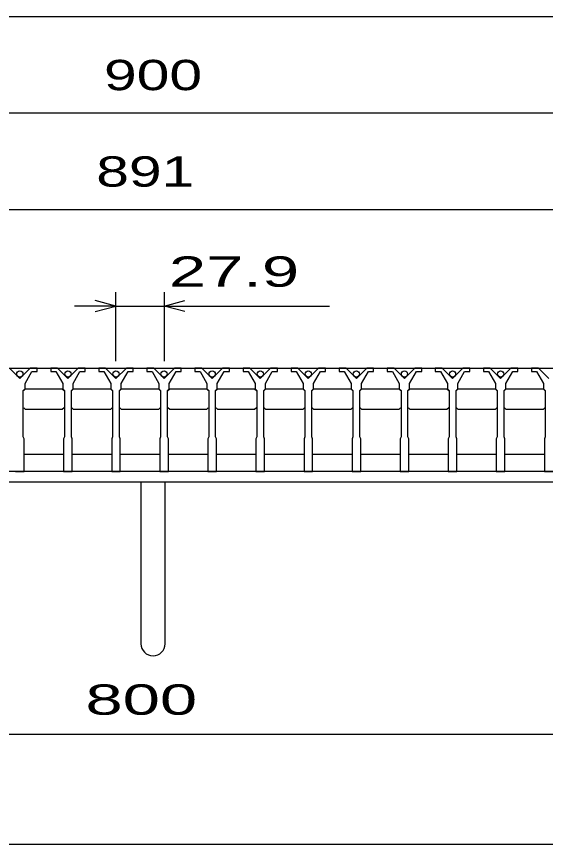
# Model space of a CAD drawing. Units: millimetres, scale not verified. Extents: x -4763 to 1379, y -3371 to 847.
# Drawn here: x -830.5 to -523.6, y -912.8 to -432.3 of the extents above; entities that cross this region are included whole.
import ezdxf
from ezdxf.enums import TextEntityAlignment as Align

# ---------------------------------------------------------------- set-up
doc = ezdxf.new("R2010")
doc.units = ezdxf.units.MM
doc.header["$LTSCALE"] = 8
for name, color, linetype, lineweight in [('0_2', 150, 'Continuous', 25), ('16', 3, 'Continuous', 25), ('19', 6, 'Continuous', 25), ('22', 4, 'Continuous', 25)]:
    doc.layers.add(name, color=color, linetype=linetype, lineweight=lineweight)
doc.styles.add('ベクトル', font='')
doc.styles.get('ベクトル').set_extended_font_data('ベクトル')

msp = doc.modelspace()

# ---------------------------------------------------------------- linework, layer by layer
at = {"layer": '0_2'}
msp.add_line((1379.2, -912.8), (-1388.8, -912.8), dxfattribs=at)
at = {"layer": '16'}
for p, q in [((-1201.3, -636.312), (-317.3, -636.312)), ((-828.6, -642.312), (-834.6, -636.312)), ((-822.6, -636.312), (-828.6, -642.312)), ((-825.6, -645.312), (-821.6, -638.312)), ((-818.6, -636.312), (-822.6, -636.312)), ((-821.6, -638.312), (-818.6, -638.312)), ((-818.6, -638.312), (-818.6, -636.312)), ((-810.7, -636.312), (-810.7, -638.312)), ((-806.7, -636.312), (-810.7, -636.312)), ((-810.7, -638.312), (-807.7, -638.312)), ((-807.7, -638.312), (-803.7, -645.312)), ((-800.7, -642.312), (-806.7, -636.312)), ((-794.7, -636.312), (-800.7, -642.312)), ((-797.7, -645.312), (-793.7, -638.312)), ((-790.7, -636.312), (-794.7, -636.312)), ((-793.7, -638.312), (-790.7, -638.312)), ((-790.7, -638.312), (-790.7, -636.312)), ((-782.8, -636.312), (-782.8, -638.312)), ((-778.8, -636.312), (-782.8, -636.312)), ((-782.8, -638.312), (-779.8, -638.312)), ((-779.8, -638.312), (-775.8, -645.312)), ((-772.8, -642.312), (-778.8, -636.312)), ((-766.8, -636.312), (-772.8, -642.312)), ((-769.8, -645.312), (-765.8, -638.312)), ((-762.8, -636.312), (-766.8, -636.312)), ((-765.8, -638.312), (-762.8, -638.312)), ((-762.8, -638.312), (-762.8, -636.312)), ((-754.9, -636.312), (-754.9, -638.312)), ((-750.9, -636.312), (-754.9, -636.312)), ((-754.9, -638.312), (-751.9, -638.312)), ((-751.9, -638.312), (-747.9, -645.312)), ((-744.9, -642.312), (-750.9, -636.312)), ((-738.9, -636.312), (-744.9, -642.312)), ((-741.9, -645.312), (-737.9, -638.312)), ((-734.9, -636.312), (-738.9, -636.312)), ((-737.9, -638.312), (-734.9, -638.312)), ((-734.9, -638.312), (-734.9, -636.312)), ((-727, -636.312), (-727, -638.312)), ((-723, -636.312), (-727, -636.312)), ((-727, -638.312), (-724, -638.312)), ((-724, -638.312), (-720, -645.312)), ((-717, -642.312), (-723, -636.312)), ((-711, -636.312), (-717, -642.312)), ((-714, -645.312), (-710, -638.312)), ((-707, -636.312), (-711, -636.312)), ((-710, -638.312), (-707, -638.312)), ((-707, -638.312), (-707, -636.312)), ((-699.1, -636.312), (-699.1, -638.312)), ((-695.1, -636.312), (-699.1, -636.312)), ((-699.1, -638.312), (-696.1, -638.312)), ((-696.1, -638.312), (-692.1, -645.312)), ((-689.1, -642.312), (-695.1, -636.312)), ((-683.1, -636.312), (-689.1, -642.312)), ((-686.1, -645.312), (-682.1, -638.312)), ((-679.1, -636.312), (-683.1, -636.312)), ((-682.1, -638.312), (-679.1, -638.312)), ((-679.1, -638.312), (-679.1, -636.312)), ((-671.2, -636.312), (-671.2, -638.312)), ((-667.2, -636.312), (-671.2, -636.312)), ((-671.2, -638.312), (-668.2, -638.312)), ((-668.2, -638.312), (-664.2, -645.312)), ((-661.2, -642.312), (-667.2, -636.312)), ((-655.2, -636.312), (-661.2, -642.312)), ((-658.2, -645.312), (-654.2, -638.312)), ((-651.2, -636.312), (-655.2, -636.312)), ((-654.2, -638.312), (-651.2, -638.312)), ((-651.2, -638.312), (-651.2, -636.312)), ((-643.3, -636.312), (-643.3, -638.312)), ((-639.3, -636.312), (-643.3, -636.312)), ((-643.3, -638.312), (-640.3, -638.312)), ((-640.3, -638.312), (-636.3, -645.312)), ((-633.3, -642.312), (-639.3, -636.312)), ((-627.3, -636.312), (-633.3, -642.312)), ((-630.3, -645.312), (-626.3, -638.312)), ((-623.3, -636.312), (-627.3, -636.312)), ((-626.3, -638.312), (-623.3, -638.312)), ((-623.3, -638.312), (-623.3, -636.312)), ((-615.4, -636.312), (-615.4, -638.312)), ((-611.4, -636.312), (-615.4, -636.312)), ((-615.4, -638.312), (-612.4, -638.312)), ((-612.4, -638.312), (-608.4, -645.312)), ((-605.4, -642.312), (-611.4, -636.312)), ((-599.4, -636.312), (-605.4, -642.312)), ((-602.4, -645.312), (-598.4, -638.312)), ((-595.4, -636.312), (-599.4, -636.312)), ((-598.4, -638.312), (-595.4, -638.312)), ((-595.4, -638.312), (-595.4, -636.312)), ((-587.5, -636.312), (-587.5, -638.312)), ((-583.5, -636.312), (-587.5, -636.312)), ((-587.5, -638.312), (-584.5, -638.312)), ((-584.5, -638.312), (-580.5, -645.312)), ((-577.5, -642.312), (-583.5, -636.312)), ((-571.5, -636.312), (-577.5, -642.312)), ((-574.5, -645.312), (-570.5, -638.312)), ((-567.5, -636.312), (-571.5, -636.312)), ((-570.5, -638.312), (-567.5, -638.312)), ((-567.5, -638.312), (-567.5, -636.312)), ((-559.6, -636.312), (-559.6, -638.312)), ((-555.6, -636.312), (-559.6, -636.312)), ((-559.6, -638.312), (-556.6, -638.312)), ((-556.6, -638.312), (-552.6, -645.312)), ((-549.6, -642.312), (-555.6, -636.312)), ((-543.6, -636.312), (-549.6, -642.312)), ((-546.6, -645.312), (-542.6, -638.312)), ((-539.6, -636.312), (-543.6, -636.312)), ((-542.6, -638.312), (-539.6, -638.312)), ((-539.6, -638.312), (-539.6, -636.312)), ((-531.7, -636.312), (-531.7, -638.312)), ((-527.7, -636.312), (-531.7, -636.312)), ((-531.7, -638.312), (-528.7, -638.312)), ((-528.7, -638.312), (-524.7, -645.312)), ((-521.7, -642.312), (-527.7, -636.312)), ((-826.6, -649.312), (-825.6, -648.312)), ((-826.35, -649.312), (-825.35, -648.312)), ((-825.6, -648.312), (-825.6, -645.312)), ((-825.35, -648.312), (-803.95, -648.312)), ((-803.95, -648.312), (-802.95, -649.312)), ((-803.7, -645.312), (-803.7, -648.312)), ((-803.7, -648.312), (-802.7, -649.312)), ((-798.7, -649.312), (-797.7, -648.312)), ((-798.45, -649.312), (-797.45, -648.312)), ((-797.7, -648.312), (-797.7, -645.312)), ((-797.45, -648.312), (-776.05, -648.312)), ((-776.05, -648.312), (-775.05, -649.312)), ((-775.8, -645.312), (-775.8, -648.312)), ((-775.8, -648.312), (-774.8, -649.312)), ((-770.8, -649.312), (-769.8, -648.312)), ((-770.55, -649.312), (-769.55, -648.312)), ((-769.8, -648.312), (-769.8, -645.312)), ((-769.55, -648.312), (-748.15, -648.312)), ((-748.15, -648.312), (-747.15, -649.312)), ((-747.9, -645.312), (-747.9, -648.312)), ((-747.9, -648.312), (-746.9, -649.312)), ((-742.9, -649.312), (-741.9, -648.312)), ((-742.65, -649.312), (-741.65, -648.312)), ((-741.9, -648.312), (-741.9, -645.312)), ((-741.65, -648.312), (-720.25, -648.312)), ((-720.25, -648.312), (-719.25, -649.312)), ((-720, -645.312), (-720, -648.312)), ((-720, -648.312), (-719, -649.312)), ((-715, -649.312), (-714, -648.312)), ((-714.75, -649.312), (-713.75, -648.312)), ((-714, -648.312), (-714, -645.312)), ((-713.75, -648.312), (-692.35, -648.312)), ((-692.35, -648.312), (-691.35, -649.312)), ((-692.1, -645.312), (-692.1, -648.312)), ((-692.1, -648.312), (-691.1, -649.312)), ((-687.1, -649.312), (-686.1, -648.312)), ((-686.85, -649.312), (-685.85, -648.312)), ((-686.1, -648.312), (-686.1, -645.312)), ((-685.85, -648.312), (-664.45, -648.312)), ((-664.45, -648.312), (-663.45, -649.312)), ((-664.2, -645.312), (-664.2, -648.312)), ((-664.2, -648.312), (-663.2, -649.312)), ((-659.2, -649.312), (-658.2, -648.312)), ((-658.95, -649.312), (-657.95, -648.312)), ((-658.2, -648.312), (-658.2, -645.312)), ((-657.95, -648.312), (-636.55, -648.312)), ((-636.55, -648.312), (-635.55, -649.312)), ((-636.3, -645.312), (-636.3, -648.312)), ((-636.3, -648.312), (-635.3, -649.312)), ((-631.3, -649.312), (-630.3, -648.312)), ((-631.05, -649.312), (-630.05, -648.312)), ((-630.3, -648.312), (-630.3, -645.312)), ((-630.05, -648.312), (-608.65, -648.312)), ((-608.65, -648.312), (-607.65, -649.312)), ((-608.4, -645.312), (-608.4, -648.312)), ((-608.4, -648.312), (-607.4, -649.312)), ((-603.4, -649.312), (-602.4, -648.312)), ((-603.15, -649.312), (-602.15, -648.312)), ((-602.4, -648.312), (-602.4, -645.312)), ((-602.15, -648.312), (-580.75, -648.312)), ((-580.75, -648.312), (-579.75, -649.312)), ((-580.5, -645.312), (-580.5, -648.312)), ((-580.5, -648.312), (-579.5, -649.312)), ((-575.5, -649.312), (-574.5, -648.312)), ((-575.25, -649.312), (-574.25, -648.312)), ((-574.5, -648.312), (-574.5, -645.312)), ((-574.25, -648.312), (-552.85, -648.312)), ((-552.85, -648.312), (-551.85, -649.312)), ((-552.6, -645.312), (-552.6, -648.312)), ((-552.6, -648.312), (-551.6, -649.312)), ((-547.6, -649.312), (-546.6, -648.312)), ((-547.35, -649.312), (-546.35, -648.312)), ((-546.6, -648.312), (-546.6, -645.312)), ((-546.35, -648.312), (-524.95, -648.312)), ((-524.95, -648.312), (-523.95, -649.312)), ((-524.7, -645.312), (-524.7, -648.312)), ((-524.7, -648.312), (-523.7, -649.312)), ((-826.6, -676.312), (-826.6, -649.312)), ((-802.7, -649.312), (-802.7, -676.312)), ((-798.7, -676.312), (-798.7, -649.312)), ((-774.8, -649.312), (-774.8, -676.312)), ((-770.8, -676.312), (-770.8, -649.312)), ((-746.9, -649.312), (-746.9, -676.312)), ((-742.9, -676.312), (-742.9, -649.312)), ((-719, -649.312), (-719, -676.312)), ((-715, -676.312), (-715, -649.312)), ((-691.1, -649.312), (-691.1, -676.312)), ((-687.1, -676.312), (-687.1, -649.312)), ((-663.2, -649.312), (-663.2, -676.312)), ((-659.2, -676.312), (-659.2, -649.312)), ((-635.3, -649.312), (-635.3, -676.312)), ((-631.3, -676.312), (-631.3, -649.312)), ((-607.4, -649.312), (-607.4, -676.312)), ((-603.4, -676.312), (-603.4, -649.312)), ((-579.5, -649.312), (-579.5, -676.312)), ((-575.5, -676.312), (-575.5, -649.312)), ((-551.6, -649.312), (-551.6, -676.312)), ((-547.6, -676.312), (-547.6, -649.312)), ((-523.7, -649.312), (-523.7, -676.312)), ((-825.35, -660.312), (-826.35, -659.312)), ((-803.95, -660.312), (-825.35, -660.312)), ((-802.95, -659.312), (-803.95, -660.312)), ((-797.45, -660.312), (-798.45, -659.312)), ((-776.05, -660.312), (-797.45, -660.312)), ((-775.05, -659.312), (-776.05, -660.312)), ((-769.55, -660.312), (-770.55, -659.312)), ((-748.15, -660.312), (-769.55, -660.312)), ((-747.15, -659.312), (-748.15, -660.312)), ((-741.65, -660.312), (-742.65, -659.312)), ((-720.25, -660.312), (-741.65, -660.312)), ((-719.25, -659.312), (-720.25, -660.312)), ((-713.75, -660.312), (-714.75, -659.312)), ((-692.35, -660.312), (-713.75, -660.312)), ((-691.35, -659.312), (-692.35, -660.312)), ((-685.85, -660.312), (-686.85, -659.312)), ((-664.45, -660.312), (-685.85, -660.312)), ((-663.45, -659.312), (-664.45, -660.312)), ((-657.95, -660.312), (-658.95, -659.312)), ((-636.55, -660.312), (-657.95, -660.312)), ((-635.55, -659.312), (-636.55, -660.312)), ((-630.05, -660.312), (-631.05, -659.312)), ((-608.65, -660.312), (-630.05, -660.312)), ((-607.65, -659.312), (-608.65, -660.312)), ((-602.15, -660.312), (-603.15, -659.312)), ((-580.75, -660.312), (-602.15, -660.312)), ((-579.75, -659.312), (-580.75, -660.312)), ((-574.25, -660.312), (-575.25, -659.312)), ((-552.85, -660.312), (-574.25, -660.312)), ((-551.85, -659.312), (-552.85, -660.312)), ((-546.35, -660.312), (-547.35, -659.312)), ((-524.95, -660.312), (-546.35, -660.312)), ((-523.95, -659.312), (-524.95, -660.312)), ((-826.1, -677.312), (-826.6, -676.312)), ((-826.1, -696.312), (-826.1, -677.312)), ((-802.7, -676.312), (-803.2, -677.312)), ((-803.2, -677.312), (-803.2, -696.312)), ((-798.2, -677.312), (-798.7, -676.312)), ((-798.2, -696.312), (-798.2, -677.312)), ((-774.8, -676.312), (-775.3, -677.312)), ((-775.3, -677.312), (-775.3, -696.312)), ((-770.3, -677.312), (-770.8, -676.312)), ((-770.3, -696.312), (-770.3, -677.312)), ((-746.9, -676.312), (-747.4, -677.312)), ((-747.4, -677.312), (-747.4, -696.312)), ((-742.4, -677.312), (-742.9, -676.312)), ((-742.4, -696.312), (-742.4, -677.312)), ((-719, -676.312), (-719.5, -677.312)), ((-719.5, -677.312), (-719.5, -696.312)), ((-714.5, -677.312), (-715, -676.312)), ((-714.5, -696.312), (-714.5, -677.312)), ((-691.1, -676.312), (-691.6, -677.312)), ((-691.6, -677.312), (-691.6, -696.312)), ((-686.6, -677.312), (-687.1, -676.312)), ((-686.6, -696.312), (-686.6, -677.312)), ((-663.2, -676.312), (-663.7, -677.312)), ((-663.7, -677.312), (-663.7, -696.312)), ((-658.7, -677.312), (-659.2, -676.312)), ((-658.7, -696.312), (-658.7, -677.312)), ((-635.3, -676.312), (-635.8, -677.312)), ((-635.8, -677.312), (-635.8, -696.312)), ((-630.8, -677.312), (-631.3, -676.312)), ((-630.8, -696.312), (-630.8, -677.312)), ((-607.4, -676.312), (-607.9, -677.312)), ((-607.9, -677.312), (-607.9, -696.312)), ((-602.9, -677.312), (-603.4, -676.312)), ((-602.9, -696.312), (-602.9, -677.312)), ((-579.5, -676.312), (-580, -677.312)), ((-580, -677.312), (-580, -696.312)), ((-575, -677.312), (-575.5, -676.312)), ((-575, -696.312), (-575, -677.312)), ((-551.6, -676.312), (-552.1, -677.312)), ((-552.1, -677.312), (-552.1, -696.312)), ((-547.1, -677.312), (-547.6, -676.312)), ((-547.1, -696.312), (-547.1, -677.312)), ((-523.7, -676.312), (-524.2, -677.312)), ((-524.2, -677.312), (-524.2, -696.312)), ((-826.1, -686.312), (-803.2, -686.312)), ((-798.2, -686.312), (-775.3, -686.312)), ((-770.3, -686.312), (-747.4, -686.312)), ((-742.4, -686.312), (-719.5, -686.312)), ((-714.5, -686.312), (-691.6, -686.312)), ((-686.6, -686.312), (-663.7, -686.312)), ((-658.7, -686.312), (-635.8, -686.312)), ((-630.8, -686.312), (-607.9, -686.312)), ((-602.9, -686.312), (-580, -686.312)), ((-575, -686.312), (-552.1, -686.312)), ((-547.1, -686.312), (-524.2, -686.312)), ((-831.1, -696.312), (-826.1, -696.312)), ((-803.2, -696.312), (-798.2, -696.312)), ((-775.3, -696.312), (-770.3, -696.312)), ((-747.4, -696.312), (-742.4, -696.312)), ((-719.5, -696.312), (-714.5, -696.312)), ((-691.6, -696.312), (-686.6, -696.312)), ((-663.7, -696.312), (-658.7, -696.312)), ((-635.8, -696.312), (-630.8, -696.312)), ((-607.9, -696.312), (-602.9, -696.312)), ((-580, -696.312), (-575, -696.312)), ((-552.1, -696.312), (-547.1, -696.312)), ((-524.2, -696.312), (-519.2, -696.312))]:
    msp.add_line(p, q, dxfattribs=at)
for centre in [(-828.6, -639.812), (-800.7, -639.812), (-772.8, -639.812), (-744.9, -639.812), (-717, -639.812), (-689.1, -639.812), (-661.2, -639.812), (-633.3, -639.812), (-605.4, -639.812), (-577.5, -639.812), (-549.6, -639.812)]:
    msp.add_circle(centre, 1.8, dxfattribs=at)
at = {"layer": '19'}
for p, q in [((-297.3, -696.312), (-1205.3, -696.312)), ((-1210.3, -702.312), (-292.3, -702.312)), ((-758.3, -702.312), (-758.3, -796.312)), ((-744.3, -796.312), (-744.3, -702.312))]:
    msp.add_line(p, q, dxfattribs=at)
msp.add_arc((-751.3, -796.312), 7, 180, 0, dxfattribs=at)
at = {"layer": '22'}
for p, q in [((-1211.3, -432.304), (-291.3, -432.304)), ((-301.3, -488.304), (-1201.3, -488.304)), ((-1201.3, -544.304), (-310.3, -544.304)), ((-772.8, -632.312), (-772.8, -592.312)), ((-772.8, -632.312), (-772.8, -592.312)), ((-744.9, -592.312), (-744.9, -632.312)), ((-744.9, -592.312), (-744.9, -632.312)), ((-772.8, -600.312), (-796.8, -600.312)), ((-772.8, -600.312), (-784.8, -597.112)), ((-784.8, -603.512), (-772.8, -600.312)), ((-772.8, -600.312), (-744.9, -600.312)), ((-744.9, -600.312), (-732.9, -597.112)), ((-732.9, -603.512), (-744.9, -600.312)), ((-744.9, -600.312), (-648.9, -600.312)), ((-1151.3, -848.712), (-351.3, -848.712))]:
    msp.add_line(p, q, dxfattribs=at)

# ---------------------------------------------------------------- texts
at = {"layer": '22', "color": 2, "style": 'ベクトル', "width": 1.45}
msp.add_text('900', height=17.6, dxfattribs=at).set_placement((-751.3, -480.304), align=Align.BOTTOM_CENTER)
at = {"layer": '22', "style": 'ベクトル', "width": 1.45}
msp.add_text('891', height=17.6, dxfattribs=at).set_placement((-755.8, -536.304), align=Align.BOTTOM_CENTER)
at = {"layer": '22', "color": 2, "style": 'ベクトル', "width": 1.65}
for s, p in [(' 27.9 ', (-752.9, -580.312)), (' 800 ', (-801.3, -828.712))]:
    msp.add_text(s, height=17.6, dxfattribs=at).set_placement(p, align=Align.MIDDLE_LEFT)

doc.saveas('drawing.dxf')
